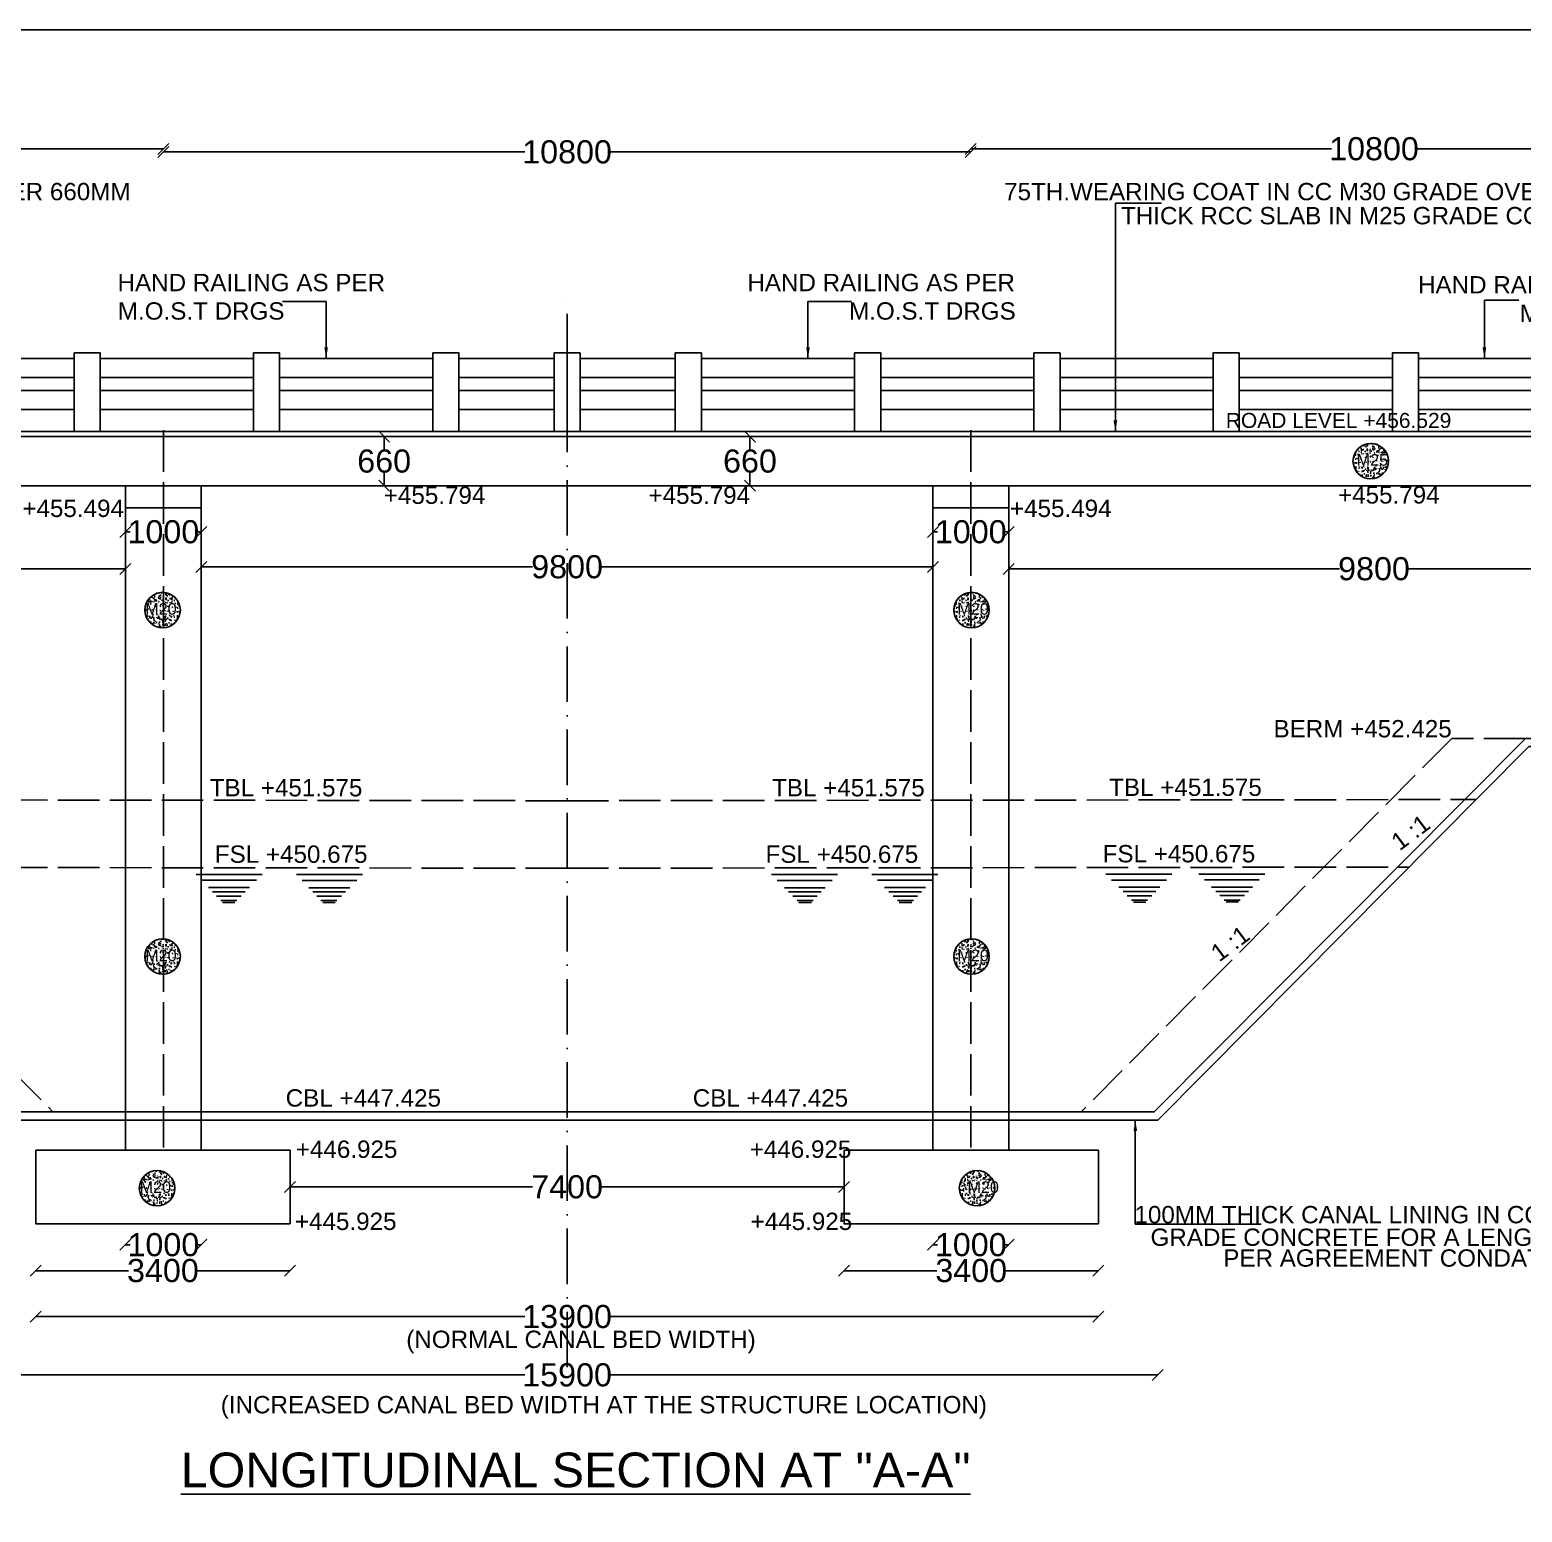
# Model space of a CAD drawing. Header units: millimetres. Extents: x 5124 to 3180019, y 2311 to 45961842.
# Drawn here: x 3145607 to 3158530, y 45949010 to 45961842 of the extents above; entities that cross this region are included whole.
import ezdxf

# ---------------------------------------------------------------- set-up
doc = ezdxf.new("R2010")
doc.units = ezdxf.units.MM
doc.header["$MEASUREMENT"] = 0
doc.linetypes.add('ACAD_ISO02W100', pattern=[15, 12, -3])
doc.linetypes.add('ACAD_ISO10W100', pattern=[18, 12, -3, 0, -3])
for name, color, linetype in [('DIMENSION', 7, 'Continuous'), ('DRAWING', 7, 'Continuous'), ('TEXT', 7, 'Continuous')]:
    doc.layers.add(name, color=color, linetype=linetype)
doc.styles.get("Standard").update_dxf_attribs({"font": 'arial.ttf', "height": 200})
doc.dimstyles.get("Standard").update_dxf_attribs({"dimtxt": 200, "dimasz": 110, "dimexe": 0.18, "dimexo": 0.0625, "dimgap": 0.09, "dimtad": 0, "dimtih": 1, "dimtoh": 1, "dimdec": 0, "dimzin": 0, "dimdsep": 46, "dimtxsty": 'Standard', "dimblk": 'OBLIQUE', "dimcen": 0.09, "dimse1": 1, "dimse2": 1, "dimadec": 0, "dimazin": 0, "dimtfac": 1, "dimtdec": 0, "dimtofl": 0, "dimtmove": 0, "dimatfit": 3, "dimfxl": 1, "dimtolj": 1, "dimtzin": 0, "dimarcsym": 0})

# ---------------------------------------------------------------- blocks, each defined once
blk = doc.blocks.new('_Oblique')
at = {"color": 0, "linetype": 'ByBlock', "lineweight": -2}
blk.add_line((-0.5, -0.5), (0.5, 0.5), dxfattribs=at)
blk = doc.blocks.new('*D32')
at = {"layer": 'Defpoints', "color": 0, "transparency": 16777216}
for p in [(3146763, 45960812), (3139778, 45959045), (3146763, 45958366)]:
    blk.add_point(p, dxfattribs=at)
at = {"layer": 'DIMENSION', "color": 0, "lineweight": -2, "transparency": 16777216}
for p, q in [((3139778, 45960812), (3142904, 45960812)), ((3146763, 45960812), (3143637, 45960812))]:
    blk.add_line(p, q, dxfattribs=at)
at = {"layer": 'DIMENSION', "color": 0, "lineweight": -2, "transparency": 16777216, "xscale": 95, "yscale": 95, "zscale": 95, "rotation": 180}
blk.add_blockref('_Oblique', (3139778, 45960812), dxfattribs=at)
at = {"layer": 'DIMENSION', "color": 0, "lineweight": -2, "transparency": 16777216, "xscale": 95, "yscale": 95, "zscale": 95}
blk.add_blockref('_Oblique', (3146763, 45960812), dxfattribs=at)
at = {"layer": 'DIMENSION', "color": 0, "transparency": 16777216, "insert": (3143271, 45960812), "char_height": 200, "attachment_point": 5}
blk.add_mtext('\\A1;10800', dxfattribs=at)
blk = doc.blocks.new('*D34')
at = {"layer": 'Defpoints', "color": 0, "transparency": 16777216}
for p in [(3146434, 45957496), (3147091, 45957496), (3147091, 45957496)]:
    blk.add_point(p, dxfattribs=at)
at = {"layer": 'DIMENSION', "color": 0, "lineweight": -2, "transparency": 16777216}
for p, q in [((3146434, 45957496), (3146474, 45957496)), ((3147091, 45957496), (3147052, 45957496))]:
    blk.add_line(p, q, dxfattribs=at)
at = {"layer": 'DIMENSION', "color": 0, "lineweight": -2, "transparency": 16777216, "xscale": 95, "yscale": 95, "zscale": 95, "rotation": 180}
blk.add_blockref('_Oblique', (3146434, 45957496), dxfattribs=at)
at = {"layer": 'DIMENSION', "color": 0, "lineweight": -2, "transparency": 16777216, "xscale": 95, "yscale": 95, "zscale": 95}
blk.add_blockref('_Oblique', (3147091, 45957496), dxfattribs=at)
at = {"layer": 'DIMENSION', "color": 0, "transparency": 16777216, "insert": (3146763, 45957496), "char_height": 200, "attachment_point": 5}
blk.add_mtext('\\A1;1000', dxfattribs=at)
blk = doc.blocks.new('*D35')
at = {"layer": 'Defpoints', "color": 0, "transparency": 16777216}
for p in [(3140107, 45957176), (3146434, 45957176), (3146434, 45957176)]:
    blk.add_point(p, dxfattribs=at)
at = {"layer": 'DIMENSION', "color": 0, "lineweight": -2, "transparency": 16777216}
for p, q in [((3140107, 45957176), (3142972, 45957176)), ((3146434, 45957176), (3143569, 45957176))]:
    blk.add_line(p, q, dxfattribs=at)
at = {"layer": 'DIMENSION', "color": 0, "lineweight": -2, "transparency": 16777216, "xscale": 95, "yscale": 95, "zscale": 95, "rotation": 180}
blk.add_blockref('_Oblique', (3140107, 45957176), dxfattribs=at)
at = {"layer": 'DIMENSION', "color": 0, "lineweight": -2, "transparency": 16777216, "xscale": 95, "yscale": 95, "zscale": 95}
blk.add_blockref('_Oblique', (3146434, 45957176), dxfattribs=at)
at = {"layer": 'DIMENSION', "color": 0, "transparency": 16777216, "insert": (3143271, 45957176), "char_height": 200, "attachment_point": 5}
blk.add_mtext('\\A1;9800', dxfattribs=at)
blk = doc.blocks.new('*D42')
at = {"layer": 'Defpoints', "color": 0, "transparency": 16777216}
for p in [(3146434, 45952143), (3147091, 45952143), (3147091, 45951324)]:
    blk.add_point(p, dxfattribs=at)
at = {"layer": 'DIMENSION', "color": 0, "lineweight": -2, "transparency": 16777216}
for p, q in [((3146434, 45951324), (3146474, 45951324)), ((3147091, 45951324), (3147052, 45951324))]:
    blk.add_line(p, q, dxfattribs=at)
at = {"layer": 'DIMENSION', "color": 0, "lineweight": -2, "transparency": 16777216, "xscale": 95, "yscale": 95, "zscale": 95, "rotation": 180}
blk.add_blockref('_Oblique', (3146434, 45951324), dxfattribs=at)
at = {"layer": 'DIMENSION', "color": 0, "lineweight": -2, "transparency": 16777216, "xscale": 95, "yscale": 95, "zscale": 95}
blk.add_blockref('_Oblique', (3147091, 45951324), dxfattribs=at)
at = {"layer": 'DIMENSION', "color": 0, "transparency": 16777216, "insert": (3146763, 45951324), "char_height": 200, "attachment_point": 5}
blk.add_mtext('\\A1;1000', dxfattribs=at)
blk = doc.blocks.new('*D43')
at = {"layer": 'Defpoints', "color": 0, "transparency": 16777216}
for p in [(3145658, 45951507), (3147860, 45951507), (3147860, 45951100)]:
    blk.add_point(p, dxfattribs=at)
at = {"layer": 'DIMENSION', "color": 0, "lineweight": -2, "transparency": 16777216}
for p, q in [((3145658, 45951100), (3146461, 45951100)), ((3147860, 45951100), (3147057, 45951100))]:
    blk.add_line(p, q, dxfattribs=at)
at = {"layer": 'DIMENSION', "color": 0, "lineweight": -2, "transparency": 16777216, "xscale": 95, "yscale": 95, "zscale": 95, "rotation": 180}
blk.add_blockref('_Oblique', (3145658, 45951100), dxfattribs=at)
at = {"layer": 'DIMENSION', "color": 0, "lineweight": -2, "transparency": 16777216, "xscale": 95, "yscale": 95, "zscale": 95}
blk.add_blockref('_Oblique', (3147860, 45951100), dxfattribs=at)
at = {"layer": 'DIMENSION', "color": 0, "transparency": 16777216, "insert": (3146759, 45951100), "char_height": 200, "attachment_point": 5}
blk.add_mtext('\\A1;3400', dxfattribs=at)
blk = doc.blocks.new('*D44')
at = {"layer": 'Defpoints', "color": 0, "transparency": 16777216}
for p in [(3148675, 45958321), (3148675, 45958321), (3148675, 45957895)]:
    blk.add_point(p, dxfattribs=at)
at = {"layer": 'DIMENSION', "color": 0, "lineweight": -2, "transparency": 16777216}
for p, q in [((3148675, 45958321), (3148675, 45958210)), ((3148675, 45957895), (3148675, 45958006))]:
    blk.add_line(p, q, dxfattribs=at)
at = {"layer": 'DIMENSION', "color": 0, "lineweight": -2, "transparency": 16777216, "xscale": 95, "yscale": 95, "zscale": 95}
for p, rotation in [((3148675, 45958321), 90), ((3148675, 45957895), 270)]:
    blk.add_blockref('_Oblique', p, dxfattribs=dict(at, rotation=rotation))
at = {"layer": 'DIMENSION', "color": 0, "transparency": 16777216, "insert": (3148675, 45958108), "char_height": 200, "attachment_point": 5}
blk.add_mtext('\\A1;660', dxfattribs=at)
blk = doc.blocks.new('*D48')
at = {"layer": 'Defpoints', "color": 0, "transparency": 16777216}
for p in [(3153755, 45960812), (3160740, 45959045), (3153755, 45958366)]:
    blk.add_point(p, dxfattribs=at)
at = {"layer": 'DIMENSION', "color": 0, "lineweight": -2, "transparency": 16777216}
for p, q in [((3153755, 45960812), (3156880, 45960812)), ((3160740, 45960812), (3157614, 45960812))]:
    blk.add_line(p, q, dxfattribs=at)
at = {"layer": 'DIMENSION', "color": 0, "lineweight": -2, "transparency": 16777216, "xscale": 95, "yscale": 95, "zscale": 95, "rotation": 180}
blk.add_blockref('_Oblique', (3153755, 45960812), dxfattribs=at)
at = {"layer": 'DIMENSION', "color": 0, "lineweight": -2, "transparency": 16777216, "xscale": 95, "yscale": 95, "zscale": 95}
blk.add_blockref('_Oblique', (3160740, 45960812), dxfattribs=at)
at = {"layer": 'DIMENSION', "color": 0, "transparency": 16777216, "insert": (3157247, 45960812), "char_height": 200, "attachment_point": 5}
blk.add_mtext('\\A1;10800', dxfattribs=at)
blk = doc.blocks.new('*D50')
at = {"layer": 'Defpoints', "color": 0, "transparency": 16777216}
for p in [(3153427, 45957496), (3153427, 45957496), (3154084, 45957496)]:
    blk.add_point(p, dxfattribs=at)
at = {"layer": 'DIMENSION', "color": 0, "lineweight": -2, "transparency": 16777216}
for p, q in [((3153427, 45957496), (3153466, 45957496)), ((3154084, 45957496), (3154044, 45957496))]:
    blk.add_line(p, q, dxfattribs=at)
at = {"layer": 'DIMENSION', "color": 0, "lineweight": -2, "transparency": 16777216, "xscale": 95, "yscale": 95, "zscale": 95, "rotation": 180}
blk.add_blockref('_Oblique', (3153427, 45957496), dxfattribs=at)
at = {"layer": 'DIMENSION', "color": 0, "lineweight": -2, "transparency": 16777216, "xscale": 95, "yscale": 95, "zscale": 95}
blk.add_blockref('_Oblique', (3154084, 45957496), dxfattribs=at)
at = {"layer": 'DIMENSION', "color": 0, "transparency": 16777216, "insert": (3153755, 45957496), "char_height": 200, "attachment_point": 5}
blk.add_mtext('\\A1;1000', dxfattribs=at)
blk = doc.blocks.new('*D51')
at = {"layer": 'Defpoints', "color": 0, "transparency": 16777216}
for p in [(3154084, 45957176), (3154084, 45957176), (3160410, 45957176)]:
    blk.add_point(p, dxfattribs=at)
at = {"layer": 'DIMENSION', "color": 0, "lineweight": -2, "transparency": 16777216}
for p, q in [((3154084, 45957176), (3156949, 45957176)), ((3160410, 45957176), (3157545, 45957176))]:
    blk.add_line(p, q, dxfattribs=at)
at = {"layer": 'DIMENSION', "color": 0, "lineweight": -2, "transparency": 16777216, "xscale": 95, "yscale": 95, "zscale": 95, "rotation": 180}
blk.add_blockref('_Oblique', (3154084, 45957176), dxfattribs=at)
at = {"layer": 'DIMENSION', "color": 0, "lineweight": -2, "transparency": 16777216, "xscale": 95, "yscale": 95, "zscale": 95}
blk.add_blockref('_Oblique', (3160410, 45957176), dxfattribs=at)
at = {"layer": 'DIMENSION', "color": 0, "transparency": 16777216, "insert": (3157247, 45957176), "char_height": 200, "attachment_point": 5}
blk.add_mtext('\\A1;9800', dxfattribs=at)
blk = doc.blocks.new('*D57')
at = {"layer": 'Defpoints', "color": 0, "transparency": 16777216}
for p in [(3153427, 45952143), (3154084, 45952143), (3153427, 45951324)]:
    blk.add_point(p, dxfattribs=at)
at = {"layer": 'DIMENSION', "color": 0, "lineweight": -2, "transparency": 16777216}
for p, q in [((3153427, 45951324), (3153466, 45951324)), ((3154084, 45951324), (3154044, 45951324))]:
    blk.add_line(p, q, dxfattribs=at)
at = {"layer": 'DIMENSION', "color": 0, "lineweight": -2, "transparency": 16777216, "xscale": 95, "yscale": 95, "zscale": 95, "rotation": 180}
blk.add_blockref('_Oblique', (3153427, 45951324), dxfattribs=at)
at = {"layer": 'DIMENSION', "color": 0, "lineweight": -2, "transparency": 16777216, "xscale": 95, "yscale": 95, "zscale": 95}
blk.add_blockref('_Oblique', (3154084, 45951324), dxfattribs=at)
at = {"layer": 'DIMENSION', "color": 0, "transparency": 16777216, "insert": (3153755, 45951324), "char_height": 200, "attachment_point": 5}
blk.add_mtext('\\A1;1000', dxfattribs=at)
blk = doc.blocks.new('*D58')
at = {"layer": 'Defpoints', "color": 0, "transparency": 16777216}
for p in [(3152657, 45951507), (3154860, 45951507), (3152657, 45951100)]:
    blk.add_point(p, dxfattribs=at)
at = {"layer": 'DIMENSION', "color": 0, "lineweight": -2, "transparency": 16777216}
for p, q in [((3152657, 45951100), (3153460, 45951100)), ((3154860, 45951100), (3154057, 45951100))]:
    blk.add_line(p, q, dxfattribs=at)
at = {"layer": 'DIMENSION', "color": 0, "lineweight": -2, "transparency": 16777216, "xscale": 95, "yscale": 95, "zscale": 95, "rotation": 180}
blk.add_blockref('_Oblique', (3152657, 45951100), dxfattribs=at)
at = {"layer": 'DIMENSION', "color": 0, "lineweight": -2, "transparency": 16777216, "xscale": 95, "yscale": 95, "zscale": 95}
blk.add_blockref('_Oblique', (3154860, 45951100), dxfattribs=at)
at = {"layer": 'DIMENSION', "color": 0, "transparency": 16777216, "insert": (3153759, 45951100), "char_height": 200, "attachment_point": 5}
blk.add_mtext('\\A1;3400', dxfattribs=at)
blk = doc.blocks.new('*D59')
at = {"layer": 'Defpoints', "color": 0, "transparency": 16777216}
for p in [(3151843, 45958321), (3151843, 45958321), (3151843, 45957895)]:
    blk.add_point(p, dxfattribs=at)
at = {"layer": 'DIMENSION', "color": 0, "lineweight": -2, "transparency": 16777216}
for p, q in [((3151843, 45958321), (3151843, 45958210)), ((3151843, 45957895), (3151843, 45958006))]:
    blk.add_line(p, q, dxfattribs=at)
at = {"layer": 'DIMENSION', "color": 0, "lineweight": -2, "transparency": 16777216, "xscale": 95, "yscale": 95, "zscale": 95}
for p, rotation in [((3151843, 45958321), 90), ((3151843, 45957895), 270)]:
    blk.add_blockref('_Oblique', p, dxfattribs=dict(at, rotation=rotation))
at = {"layer": 'DIMENSION', "color": 0, "transparency": 16777216, "insert": (3151843, 45958108), "char_height": 200, "attachment_point": 5}
blk.add_mtext('\\A1;660', dxfattribs=at)
blk = doc.blocks.new('*D60')
at = {"layer": 'Defpoints', "color": 0, "transparency": 16777216}
for p in [(3147091, 45957193), (3153427, 45957193), (3153427, 45957193)]:
    blk.add_point(p, dxfattribs=at)
at = {"layer": 'DIMENSION', "color": 0, "lineweight": -2, "transparency": 16777216}
for p, q in [((3147091, 45957193), (3149960, 45957193)), ((3153427, 45957193), (3150557, 45957193))]:
    blk.add_line(p, q, dxfattribs=at)
at = {"layer": 'DIMENSION', "color": 0, "lineweight": -2, "transparency": 16777216, "xscale": 95, "yscale": 95, "zscale": 95, "rotation": 180}
blk.add_blockref('_Oblique', (3147091, 45957193), dxfattribs=at)
at = {"layer": 'DIMENSION', "color": 0, "lineweight": -2, "transparency": 16777216, "xscale": 95, "yscale": 95, "zscale": 95}
blk.add_blockref('_Oblique', (3153427, 45957193), dxfattribs=at)
at = {"layer": 'DIMENSION', "color": 0, "transparency": 16777216, "insert": (3150259, 45957193), "char_height": 200, "attachment_point": 5}
blk.add_mtext('\\A1;9800', dxfattribs=at)
blk = doc.blocks.new('*D61')
at = {"layer": 'Defpoints', "color": 0, "transparency": 16777216}
for p in [(3147860, 45951825), (3152657, 45951825), (3152657, 45951825)]:
    blk.add_point(p, dxfattribs=at)
at = {"layer": 'DIMENSION', "color": 0, "lineweight": -2, "transparency": 16777216}
for p, q in [((3147860, 45951825), (3149961, 45951825)), ((3152657, 45951825), (3150556, 45951825))]:
    blk.add_line(p, q, dxfattribs=at)
at = {"layer": 'DIMENSION', "color": 0, "lineweight": -2, "transparency": 16777216, "xscale": 95, "yscale": 95, "zscale": 95, "rotation": 180}
blk.add_blockref('_Oblique', (3147860, 45951825), dxfattribs=at)
at = {"layer": 'DIMENSION', "color": 0, "lineweight": -2, "transparency": 16777216, "xscale": 95, "yscale": 95, "zscale": 95}
blk.add_blockref('_Oblique', (3152657, 45951825), dxfattribs=at)
at = {"layer": 'DIMENSION', "color": 0, "transparency": 16777216, "insert": (3150259, 45951825), "char_height": 200, "attachment_point": 5}
blk.add_mtext('\\A1;7400', dxfattribs=at)
blk = doc.blocks.new('*D62')
at = {"layer": 'Defpoints', "color": 0, "transparency": 16777216}
for p in [(3145658, 45951507), (3154860, 45951507), (3154860, 45950702)]:
    blk.add_point(p, dxfattribs=at)
at = {"layer": 'DIMENSION', "color": 0, "lineweight": -2, "transparency": 16777216}
for p, q in [((3145658, 45950702), (3149892, 45950702)), ((3154860, 45950702), (3150626, 45950702))]:
    blk.add_line(p, q, dxfattribs=at)
at = {"layer": 'DIMENSION', "color": 0, "lineweight": -2, "transparency": 16777216, "xscale": 95, "yscale": 95, "zscale": 95, "rotation": 180}
blk.add_blockref('_Oblique', (3145658, 45950702), dxfattribs=at)
at = {"layer": 'DIMENSION', "color": 0, "lineweight": -2, "transparency": 16777216, "xscale": 95, "yscale": 95, "zscale": 95}
blk.add_blockref('_Oblique', (3154860, 45950702), dxfattribs=at)
at = {"layer": 'DIMENSION', "color": 0, "transparency": 16777216, "insert": (3150259, 45950702), "char_height": 200, "attachment_point": 5}
blk.add_mtext('\\A1;13900', dxfattribs=at)
blk = doc.blocks.new('*D63')
at = {"layer": 'Defpoints', "color": 0, "transparency": 16777216}
for p in [(3145143, 45952403), (3155374, 45952403), (3155374, 45950197)]:
    blk.add_point(p, dxfattribs=at)
at = {"layer": 'DIMENSION', "color": 0, "lineweight": -2, "transparency": 16777216}
for p, q in [((3145143, 45950197), (3149892, 45950197)), ((3155374, 45950197), (3150626, 45950197))]:
    blk.add_line(p, q, dxfattribs=at)
at = {"layer": 'DIMENSION', "color": 0, "lineweight": -2, "transparency": 16777216, "xscale": 95, "yscale": 95, "zscale": 95, "rotation": 180}
blk.add_blockref('_Oblique', (3145143, 45950197), dxfattribs=at)
at = {"layer": 'DIMENSION', "color": 0, "lineweight": -2, "transparency": 16777216, "xscale": 95, "yscale": 95, "zscale": 95}
blk.add_blockref('_Oblique', (3155374, 45950197), dxfattribs=at)
at = {"layer": 'DIMENSION', "color": 0, "transparency": 16777216, "insert": (3150259, 45950197), "char_height": 200, "attachment_point": 5}
blk.add_mtext('\\A1;15900', dxfattribs=at)
blk = doc.blocks.new('*D64')
at = {"layer": 'Defpoints', "color": 0, "transparency": 16777216}
for p in [(3146763, 45960812), (3153755, 45960812), (3153755, 45960785)]:
    blk.add_point(p, dxfattribs=at)
at = {"layer": 'DIMENSION', "color": 0, "lineweight": -2, "transparency": 16777216}
for p, q in [((3146763, 45960785), (3149892, 45960785)), ((3153755, 45960785), (3150626, 45960785))]:
    blk.add_line(p, q, dxfattribs=at)
at = {"layer": 'DIMENSION', "color": 0, "lineweight": -2, "transparency": 16777216, "xscale": 95, "yscale": 95, "zscale": 95, "rotation": 180}
blk.add_blockref('_Oblique', (3146763, 45960785), dxfattribs=at)
at = {"layer": 'DIMENSION', "color": 0, "lineweight": -2, "transparency": 16777216, "xscale": 95, "yscale": 95, "zscale": 95}
blk.add_blockref('_Oblique', (3153755, 45960785), dxfattribs=at)
at = {"layer": 'DIMENSION', "color": 0, "transparency": 16777216, "insert": (3150259, 45960785), "char_height": 200, "attachment_point": 5}
blk.add_mtext('\\A1;10800', dxfattribs=at)

msp = doc.modelspace()

# ---------------------------------------------------------------- hatches: boundary and pattern name
at = {"layer": 'DRAWING'}
h = msp.add_hatch(dxfattribs=at)
h.set_pattern_fill('AR-CONC', color=256, scale=10, style=0)
h.set_pattern_definition([(130, (6296970.146, 3535.955), (-71.72601826, -6.2752135), [7.5, -82.5]), (185, (6296970.146, 3535.955), (13.87513336, 75.21921337), [6, -66]), (79.5486, (6296964.17, 3535.43), (-57.85093817, 68.94395421), [6.374019, -70.1142112]), (133.8158, (6296970.15, 3555.955), (-106.72410486, -16.55190143), [11.25, -123.75]), (83.3644, (6296961.25, 3554.58), (-93.46627055, 97.4117871), [9.5610288, -105.1713]), (188.8158, (6296970.15, 3555.95), (-93.46619451, 97.4118601), [9, -99]), (159, (6296960.146, 3550.955), (-59.69070521, -40.26188907), [7.5, -82.5]), (214, (6296960.146, 3550.955), (-24.33153319, 72.5150045), [6, -66]), (108.5486, (6296955.17, 3547.6), (-84.02226286, 32.25304967), [6.374019, -70.1142112]), (142.5, (6296970.146, 3535.955), (-1.215985532, 33.289385383), [0, -65.2, 0, -67, 0, -66.25]), (172.5, (6296970.146, 3535.955), (-26.306953744, 39.441171188), [0, -38.2, 0, -63.7, 0, -25.25]), (212.5, (6296992.446, 3535.955), (-53.382243617, -2.255487173), [0, -25, 0, -78, 0, -103.5]), (222.5, (6297002.446, 3535.955), (-58.318616934, 10.010498233), [0, -32.5, 0, -51.8, 0, -73.5])])
h.paths.add_polyline_path([(3157065.2, 45958109, 1), (3157372.3, 45958109, 1)])
h.paths.add_polyline_path([(3157072.2, 45958193.9), (3157378, 45958193.9), (3157378, 45958041.8), (3157072.2, 45958041.8)], flags=9)
h = msp.add_hatch(dxfattribs=at)
h.set_pattern_fill('AR-CONC', color=256, scale=10, style=0)
h.set_pattern_definition([(50, (7005.02, 2246.18), (71.72601826, -6.2752135), [7.5, -82.5]), (355, (7005.02, 2246.18), (-13.87513336, 75.21921337), [6, -66]), (100.4514, (7011, 2245.66), (57.85093817, 68.94395421), [6.374019, -70.1142112]), (46.1842, (7005.02, 2266.18), (106.72410486, -16.55190143), [11.25, -123.75]), (96.6356, (7013.91, 2264.8), (93.46627055, 97.4117871), [9.5610288, -105.1713]), (351.1842, (7005.02, 2266.18), (93.46619451, 97.4118601), [9, -99]), (21, (7015.02, 2261.18), (59.69070521, -40.26188907), [7.5, -82.5]), (326, (7015.02, 2261.18), (24.33153319, 72.5150045), [6, -66]), (71.4514, (7019.996, 2257.826), (84.02226286, 32.25304967), [6.374019, -70.1142112]), (37.5, (7005.021, 2246.181), (1.215985532, 33.289385383), [0, -65.2, 0, -67, 0, -66.25]), (7.5, (7005.02, 2246.18), (26.306953744, 39.441171188), [0, -38.2, 0, -63.7, 0, -25.25]), (327.5, (6982.72, 2246.18), (53.382243617, -2.255487173), [0, -25, 0, -78, 0, -103.5]), (317.5, (6972.72, 2246.18), (58.318616934, 10.010498233), [0, -32.5, 0, -51.8, 0, -73.5])])
h.paths.add_polyline_path([(3146602.9, 45956819.2, 1), (3146910, 45956819.2, 1)])
h.paths.add_polyline_path([(3146598.2, 45956904.1), (3146903, 45956904.1), (3146903, 45956752), (3146598.2, 45956752)], flags=9)
h = msp.add_hatch(dxfattribs=at)
h.set_pattern_fill('AR-CONC', color=256, scale=10, style=0)
h.set_pattern_definition([(130, (6293512.68, 2246.18), (-71.72601826, -6.2752135), [7.5, -82.5]), (185, (6293512.68, 2246.18), (13.87513336, 75.21921337), [6, -66]), (79.5486, (6293506.705, 2245.66), (-57.85093817, 68.94395421), [6.374019, -70.1142112]), (133.8158, (6293512.68, 2266.18), (-106.72410486, -16.55190143), [11.25, -123.75]), (83.3644, (6293503.79, 2264.8), (-93.46627055, 97.4117871), [9.5610288, -105.1713]), (188.8158, (6293512.68, 2266.18), (-93.46619451, 97.4118601), [9, -99]), (159, (6293502.68, 2261.18), (-59.69070521, -40.26188907), [7.5, -82.5]), (214, (6293502.68, 2261.18), (-24.33153319, 72.5150045), [6, -66]), (108.5486, (6293497.71, 2257.826), (-84.02226286, 32.25304967), [6.374019, -70.1142112]), (142.5, (6293512.682, 2246.181), (-1.215985532, 33.289385383), [0, -65.2, 0, -67, 0, -66.25]), (172.5, (6293512.682, 2246.18), (-26.306953744, 39.441171188), [0, -38.2, 0, -63.7, 0, -25.25]), (212.5, (6293534.982, 2246.18), (-53.382243617, -2.255487173), [0, -25, 0, -78, 0, -103.5]), (222.5, (6293544.98, 2246.18), (-58.318616934, 10.010498233), [0, -32.5, 0, -51.8, 0, -73.5])])
h.paths.add_polyline_path([(3153607.7, 45956819.2, 1), (3153914.8, 45956819.2, 1)])
h.paths.add_polyline_path([(3153614.7, 45956904.1), (3153919.5, 45956904.1), (3153919.5, 45956752), (3153614.7, 45956752)], flags=9)
h = msp.add_hatch(dxfattribs=at)
h.set_pattern_fill('AR-CONC', color=256, scale=10, style=0)
h.set_pattern_definition([(50, (7005.02, -753.625), (71.72601826, -6.2752135), [7.5, -82.5]), (355, (7005.02, -753.625), (-13.87513336, 75.21921337), [6, -66]), (100.4514, (7011, -754.15), (57.85093817, 68.94395421), [6.374019, -70.1142112]), (46.1842, (7005.02, -733.625), (106.72410486, -16.55190143), [11.25, -123.75]), (96.6356, (7013.91, -735), (93.46627055, 97.4117871), [9.5610288, -105.1713]), (351.1842, (7005.02, -733.63), (93.46619451, 97.4118601), [9, -99]), (21, (7015.02, -738.625), (59.69070521, -40.26188907), [7.5, -82.5]), (326, (7015.02, -738.625), (24.33153319, 72.5150045), [6, -66]), (71.4514, (7019.996, -741.98), (84.02226286, 32.25304967), [6.374019, -70.1142112]), (37.5, (7005.021, -753.625), (1.215985532, 33.289385383), [0, -65.2, 0, -67, 0, -66.25]), (7.5, (7005.02, -753.625), (26.306953744, 39.441171188), [0, -38.2, 0, -63.7, 0, -25.25]), (327.5, (6982.72, -753.625), (53.382243617, -2.255487173), [0, -25, 0, -78, 0, -103.5]), (317.5, (6972.72, -753.625), (58.318616934, 10.010498233), [0, -32.5, 0, -51.8, 0, -73.5])])
h.paths.add_polyline_path([(3146602.9, 45953819.4, 1), (3146910, 45953819.4, 1)])
h.paths.add_polyline_path([(3146598.2, 45953904.3), (3146903, 45953904.3), (3146903, 45953752.2), (3146598.2, 45953752.2)], flags=9)
h = msp.add_hatch(dxfattribs=at)
h.set_pattern_fill('AR-CONC', color=256, scale=10, style=0)
h.set_pattern_definition([(130, (6293512.68, -753.625), (-71.72601826, -6.2752135), [7.5, -82.5]), (185, (6293512.68, -753.625), (13.87513336, 75.21921337), [6, -66]), (79.5486, (6293506.705, -754.15), (-57.85093817, 68.94395421), [6.374019, -70.1142112]), (133.8158, (6293512.68, -733.625), (-106.72410486, -16.55190143), [11.25, -123.75]), (83.3644, (6293503.79, -735), (-93.46627055, 97.4117871), [9.5610288, -105.1713]), (188.8158, (6293512.68, -733.63), (-93.46619451, 97.4118601), [9, -99]), (159, (6293502.68, -738.625), (-59.69070521, -40.26188907), [7.5, -82.5]), (214, (6293502.68, -738.625), (-24.33153319, 72.5150045), [6, -66]), (108.5486, (6293497.71, -741.98), (-84.02226286, 32.25304967), [6.374019, -70.1142112]), (142.5, (6293512.682, -753.625), (-1.215985532, 33.289385383), [0, -65.2, 0, -67, 0, -66.25]), (172.5, (6293512.682, -753.625), (-26.306953744, 39.441171188), [0, -38.2, 0, -63.7, 0, -25.25]), (212.5, (6293534.982, -753.625), (-53.382243617, -2.255487173), [0, -25, 0, -78, 0, -103.5]), (222.5, (6293544.98, -753.625), (-58.318616934, 10.010498233), [0, -32.5, 0, -51.8, 0, -73.5])])
h.paths.add_polyline_path([(3153607.7, 45953819.4, 1), (3153914.8, 45953819.4, 1)])
h.paths.add_polyline_path([(3153614.7, 45953904.3), (3153919.5, 45953904.3), (3153919.5, 45953752.2), (3153614.7, 45953752.2)], flags=9)
h = msp.add_hatch(dxfattribs=at)
h.set_pattern_fill('AR-CONC', color=256, scale=10, style=0)
h.set_pattern_definition([(50, (6956.814, -2759.14), (71.72601826, -6.2752135), [7.5, -82.5]), (355, (6956.814, -2759.14), (-13.87513336, 75.21921337), [6, -66]), (100.4514, (6962.79, -2759.66), (57.85093817, 68.94395421), [6.374019, -70.1142112]), (46.1842, (6956.81, -2739.14), (106.72410486, -16.55190143), [11.25, -123.75]), (96.6356, (6965.71, -2740.52), (93.46627055, 97.4117871), [9.5610288, -105.1713]), (351.1842, (6956.81, -2739.14), (93.46619451, 97.4118601), [9, -99]), (21, (6966.814, -2744.14), (59.69070521, -40.26188907), [7.5, -82.5]), (326, (6966.814, -2744.14), (24.33153319, 72.5150045), [6, -66]), (71.4514, (6971.79, -2747.494), (84.02226286, 32.25304967), [6.374019, -70.1142112]), (37.5, (6956.814, -2759.139), (1.215985532, 33.289385383), [0, -65.2, 0, -67, 0, -66.25]), (7.5, (6956.814, -2759.14), (26.306953744, 39.441171188), [0, -38.2, 0, -63.7, 0, -25.25]), (327.5, (6934.514, -2759.14), (53.382243617, -2.255487173), [0, -25, 0, -78, 0, -103.5]), (317.5, (6924.514, -2759.14), (58.318616934, 10.010498233), [0, -32.5, 0, -51.8, 0, -73.5])])
h.paths.add_polyline_path([(3146554.7, 45951813.9, 1), (3146861.8, 45951813.9, 1)])
h.paths.add_polyline_path([(3146500.9, 45951898.8), (3146854.7, 45951898.8), (3146854.7, 45951746.7), (3146500.9, 45951746.7)], flags=9)
h = msp.add_hatch(dxfattribs=at)
h.set_pattern_fill('AR-CONC', color=256, scale=10, style=0)
h.set_pattern_definition([(130, (6293560.89, -2759.14), (-71.72601826, -6.2752135), [7.5, -82.5]), (185, (6293560.89, -2759.14), (13.87513336, 75.21921337), [6, -66]), (79.5486, (6293554.91, -2759.66), (-57.85093817, 68.94395421), [6.374019, -70.1142112]), (133.8158, (6293560.89, -2739.14), (-106.72410486, -16.55190143), [11.25, -123.75]), (83.3644, (6293552, -2740.52), (-93.46627055, 97.4117871), [9.5610288, -105.1713]), (188.8158, (6293560.89, -2739.14), (-93.46619451, 97.4118601), [9, -99]), (159, (6293550.89, -2744.14), (-59.69070521, -40.26188907), [7.5, -82.5]), (214, (6293550.89, -2744.14), (-24.33153319, 72.5150045), [6, -66]), (108.5486, (6293545.915, -2747.494), (-84.02226286, 32.25304967), [6.374019, -70.1142112]), (142.5, (6293560.89, -2759.139), (-1.215985532, 33.289385383), [0, -65.2, 0, -67, 0, -66.25]), (172.5, (6293560.89, -2759.14), (-26.306953744, 39.441171188), [0, -38.2, 0, -63.7, 0, -25.25]), (212.5, (6293583.19, -2759.14), (-53.382243617, -2.255487173), [0, -25, 0, -78, 0, -103.5]), (222.5, (6293593.19, -2759.14), (-58.318616934, 10.010498233), [0, -32.5, 0, -51.8, 0, -73.5])])
h.paths.add_polyline_path([(3153655.9, 45951813.9, 1), (3153963, 45951813.9, 1)])
h.paths.add_polyline_path([(3153663, 45951898.8), (3154016.8, 45951898.8), (3154016.8, 45951746.7), (3153663, 45951746.7)], flags=9)

# ---------------------------------------------------------------- linework, layer by layer
for p, q in [((3150258.9, 45958365.5), (3137508.5, 45958365.5)), ((3150258.9, 45958320.8), (3137508.5, 45958320.8)), ((3150258.9, 45958365.5), (3163009.2, 45958365.5)), ((3150258.9, 45958320.8), (3163009.2, 45958320.8))]:
    msp.add_line(p, q, dxfattribs=at)
for points in [[(3180019.1, 45961842.3), (3131278.1, 45961842.3), (3131278.1, 45929243.1), (3180019.1, 45929243.1)], [(3145989.8, 45959044.8), (3146216.4, 45959044.8), (3146216.4, 45958365.5), (3145989.8, 45958365.5)], [(3147542.7, 45959044.8), (3147769.3, 45959044.8), (3147769.3, 45958365.5), (3147542.7, 45958365.5)], [(3149095.7, 45959044.8), (3149322.2, 45959044.8), (3149322.2, 45958365.5), (3149095.7, 45958365.5)], [(3150258.9, 45959044.8), (3150145.9, 45959044.8), (3150145.9, 45958365.5), (3150258.9, 45958365.5)], [(3150258.9, 45959044.8), (3150371.8, 45959044.8), (3150371.8, 45958365.5), (3150258.9, 45958365.5)], [(3151422, 45959044.8), (3151195.5, 45959044.8), (3151195.5, 45958365.5), (3151422, 45958365.5)], [(3152975, 45959044.8), (3152748.4, 45959044.8), (3152748.4, 45958365.5), (3152975, 45958365.5)], [(3154527.9, 45959044.8), (3154301.3, 45959044.8), (3154301.3, 45958365.5), (3154527.9, 45958365.5)], [(3156080.8, 45959044.8), (3155854.2, 45959044.8), (3155854.2, 45958365.5), (3156080.8, 45958365.5)], [(3157633.7, 45959044.8), (3157407.1, 45959044.8), (3157407.1, 45958365.5), (3157633.7, 45958365.5)], [(3144663.5, 45958998.3), (3145989.8, 45958998.3), (3145989.8, 45958833), (3144663.5, 45958833)], [(3146216.4, 45958998.3), (3147542.7, 45958998.3), (3147542.7, 45958833), (3146216.4, 45958833)], [(3147769.3, 45958998.3), (3149095.7, 45958998.3), (3149095.7, 45958833), (3147769.3, 45958833)], [(3152748.4, 45958998.3), (3151422, 45958998.3), (3151422, 45958833), (3152748.4, 45958833)], [(3154301.3, 45958998.3), (3152975, 45958998.3), (3152975, 45958833), (3154301.3, 45958833)], [(3155854.2, 45958998.3), (3154527.9, 45958998.3), (3154527.9, 45958833), (3155854.2, 45958833)], [(3157407.1, 45958998.3), (3156080.8, 45958998.3), (3156080.8, 45958833), (3157407.1, 45958833)], [(3158960, 45958998.3), (3157633.7, 45958998.3), (3157633.7, 45958833), (3158960, 45958833)], [(3144663.5, 45958720.1), (3145989.8, 45958720.1), (3145989.8, 45958554.9), (3144663.5, 45958554.9)], [(3146216.4, 45958720.1), (3147542.7, 45958720.1), (3147542.7, 45958554.9), (3146216.4, 45958554.9)], [(3147769.3, 45958720.1), (3149095.7, 45958720.1), (3149095.7, 45958554.9), (3147769.3, 45958554.9)], [(3152748.4, 45958720.1), (3151422, 45958720.1), (3151422, 45958554.9), (3152748.4, 45958554.9)], [(3154301.3, 45958720.1), (3152975, 45958720.1), (3152975, 45958554.9), (3154301.3, 45958554.9)], [(3155854.2, 45958720.1), (3154527.9, 45958720.1), (3154527.9, 45958554.9), (3155854.2, 45958554.9)], [(3157407.1, 45958720.1), (3156080.8, 45958720.1), (3156080.8, 45958554.9), (3157407.1, 45958554.9)], [(3158960, 45958720.1), (3157633.7, 45958720.1), (3157633.7, 45958554.9), (3158960, 45958554.9)], [(3145657.7, 45952143), (3147860.3, 45952143), (3147860.3, 45951506.8), (3145657.7, 45951506.8)], [(3154860, 45952143), (3152657.4, 45952143), (3152657.4, 45951506.8), (3154860, 45951506.8)]]:
    msp.add_lwpolyline(points, close=True, dxfattribs=at)
at = {"layer": 'DRAWING', "linetype": 'ACAD_ISO10W100', "ltscale": 40}
msp.add_lwpolyline([(3150258.9, 45950264), (3150258.9, 45959505.2)], dxfattribs=at)
at = {"layer": 'DRAWING'}
for points in [[(3150145.9, 45958833), (3149322.2, 45958833), (3149322.2, 45958998.3), (3150145.9, 45958998.3)], [(3150371.8, 45958833), (3151195.5, 45958833), (3151195.5, 45958998.3), (3150371.8, 45958998.3)], [(3150145.9, 45958554.9), (3149322.2, 45958554.9), (3149322.2, 45958720.1), (3150145.9, 45958720.1)], [(3150371.8, 45958554.9), (3151195.5, 45958554.9), (3151195.5, 45958720.1), (3150371.8, 45958720.1)], [(3146434, 45957895.3), (3139448.3, 45957895.3), (3139448.3, 45954726.6), (3140107.4, 45954726.6), (3140107.4, 45957895.3)], [(3147091.2, 45952143), (3147091.2, 45957895.3), (3146434, 45957895.3), (3146434, 45952143)], [(3147091.2, 45957895.3), (3150258.9, 45957895.3)], [(3153426.5, 45957895.3), (3150258.9, 45957895.3)], [(3153426.5, 45952143), (3153426.5, 45957895.3), (3154083.7, 45957895.3), (3154083.7, 45952143)], [(3154083.7, 45957895.3), (3161069.4, 45957895.3), (3161069.4, 45954726.6), (3160410.3, 45954726.6), (3160410.3, 45957895.3)], [(3146434, 45957704.1), (3147091.2, 45957704.1)], [(3154083.7, 45957704.1), (3153426.5, 45957704.1)], [(3150265.1, 45952474.5), (3145173.3, 45952474.5), (3141959.9, 45955708.4), (3141298.5, 45955708.4)], [(3150252.6, 45952474.5), (3155344.4, 45952474.5), (3158557.8, 45955708.4), (3159219.2, 45955708.4)], [(3150265.1, 45952402.8), (3145143.4, 45952402.8), (3141930.1, 45955636.7), (3141298.5, 45955636.7)], [(3150252.6, 45952402.8), (3155374.3, 45952402.8), (3158587.6, 45955636.7), (3159219.2, 45955636.7)], [(3147047.9, 45954529.7), (3147619.8, 45954529.7)], [(3147916.2, 45954528.5), (3148488.2, 45954528.5)], [(3152601.5, 45954528.5), (3152029.6, 45954528.5)], [(3153469.8, 45954529.7), (3152897.9, 45954529.7)], [(3155497.5, 45954532.4), (3154925.6, 45954532.4)], [(3156300.9, 45954533.5), (3155728.9, 45954533.5)], [(3147095.1, 45954479.5), (3147570.3, 45954479.5)], [(3147154.3, 45954416.6), (3147508.3, 45954416.6)], [(3147189, 45954379.7), (3147471.9, 45954379.7)], [(3147963.5, 45954478.3), (3148438.6, 45954478.3)], [(3148022.6, 45954415.5), (3148376.6, 45954415.5)], [(3148057.4, 45954378.6), (3148340.2, 45954378.6)], [(3152554.2, 45954478.3), (3152079.1, 45954478.3)], [(3152495.1, 45954415.5), (3152141.1, 45954415.5)], [(3152460.3, 45954378.6), (3152177.5, 45954378.6)], [(3153422.6, 45954479.5), (3152947.4, 45954479.5)], [(3153363.4, 45954416.6), (3153009.4, 45954416.6)], [(3153328.7, 45954379.7), (3153045.8, 45954379.7)], [(3155450.2, 45954482.2), (3154975.1, 45954482.2)], [(3155391.1, 45954419.3), (3155037.1, 45954419.3)], [(3155356.4, 45954382.4), (3155073.5, 45954382.4)], [(3156253.6, 45954483.3), (3155778.5, 45954483.3)], [(3156194.4, 45954420.4), (3155840.5, 45954420.4)], [(3156159.7, 45954383.5), (3155876.8, 45954383.5)], [(3147223.1, 45954343.4), (3147436.1, 45954343.4)], [(3147259.4, 45954305), (3147398.2, 45954305)], [(3147274.4, 45954288.9), (3147382.4, 45954288.9)], [(3148091.5, 45954342.3), (3148304.5, 45954342.3)], [(3148127.7, 45954303.8), (3148266.5, 45954303.8)], [(3148142.8, 45954287.8), (3148250.7, 45954287.8)], [(3152426.2, 45954342.3), (3152213.2, 45954342.3)], [(3152390, 45954303.8), (3152251.2, 45954303.8)], [(3152374.9, 45954287.8), (3152267, 45954287.8)], [(3153294.6, 45954343.4), (3153081.6, 45954343.4)], [(3153258.3, 45954305), (3153119.5, 45954305)], [(3153243.3, 45954288.9), (3153135.3, 45954288.9)], [(3155322.2, 45954346.2), (3155109.3, 45954346.2)], [(3155286, 45954307.7), (3155147.2, 45954307.7)], [(3155270.9, 45954291.6), (3155163, 45954291.6)], [(3156125.6, 45954347.2), (3155912.6, 45954347.2)], [(3156089.4, 45954308.8), (3155950.6, 45954308.8)], [(3156074.3, 45954292.7), (3155966.4, 45954292.7)]]:
    msp.add_lwpolyline(points, dxfattribs=at)
at = {"layer": 'DRAWING', "linetype": 'ACAD_ISO02W100', "ltscale": 30}
for points in [[(3146763.1, 45958375.2), (3146763.1, 45952143)], [(3153754.6, 45958375.2), (3153754.6, 45952143)], [(3141959.9, 45955708.4), (3142597.3, 45955708.4), (3145806.9, 45952474.5)], [(3158557.8, 45955708.4), (3157920.4, 45955708.4), (3154710.8, 45952474.5)], [(3150258.9, 45955168.5), (3142384.9, 45955179.1)], [(3150258.9, 45955168.5), (3158132.8, 45955179.1)], [(3150258.9, 45954584.1), (3142966.3, 45954593.9)], [(3150258.9, 45954584.1), (3157551.4, 45954593.9)]]:
    msp.add_lwpolyline(points, dxfattribs=at)
at = {"layer": 'DRAWING'}
for centre in [(3157218.7, 45958109), (3146756.4, 45956819.2), (3153761.3, 45956819.2), (3146756.4, 45953819.4), (3153761.3, 45953819.4), (3146708.2, 45951813.9), (3153809.5, 45951813.9)]:
    msp.add_circle(centre, 153.6, dxfattribs=at)

# ---------------------------------------------------------------- texts
at = {"layer": 'DRAWING', "char_height": 100, "width": 483.458}
for s, insert, attachment_point in [('M25', (3157097.2, 45958168.9), 1), ('M20', (3146878, 45956879.1), 3), ('M20', (3153639.7, 45956879.1), 1), ('M20', (3146878, 45953879.3), 3), ('M20', (3153639.7, 45953879.3), 1), (' M20', (3146829.7, 45951873.8), 3), (' M20', (3153688, 45951873.8), 1)]:
    msp.add_mtext(s, dxfattribs=dict(at, insert=insert, attachment_point=attachment_point))
at = {"layer": 'TEXT'}
for s, height, p in [('75TH.WEARING COAT IN CC M30 GRADE OVER 660MM', 150, (3140960.3, 45960367.1)), ('75TH.WEARING COAT IN CC M30 GRADE OVER 660MM', 150, (3154044.1, 45960367.1)), ('THICK RCC SLAB IN M25 GRADE CONCRETE', 150, (3155056.1, 45960158.9)), ('HAND RAILING AS PER ', 150, (3146366, 45959579.8)), ('HAND RAILING AS PER ', 150, (3151820.2, 45959579.8)), ('HAND RAILING AS PER ', 150, (3157628.3, 45959560.3)), ('M.O.S.T DRGS ', 150, (3146368.5, 45959333.7)), ('M.O.S.T DRGS ', 150, (3152701, 45959333.7)), ('M.O.S.T DRGS ', 150, (3158509.1, 45959314.2)), ('ROAD LEVEL +456.529', 130, (3155963.6, 45958395.9)), ('+455.794', 150, (3148672, 45957738.5)), ('+455.794', 150, (3150964.3, 45957738.5)), ('+455.794', 150, (3156935.6, 45957741.3)), ('+455.494', 150, (3145541.8, 45957624.8)), ('+455.494', 150, (3154094.5, 45957624.8)), ('BERM +452.425', 150, (3156377, 45955717)), ('TBL +451.575', 150, (3147164.4, 45955206.2)), ('TBL +451.575', 150, (3152034.4, 45955206.2)), ('TBL +451.575', 150, (3154953.5, 45955210.1)), ('FSL +450.675', 150, (3147208.6, 45954631.1)), ('FSL +450.675', 150, (3151978, 45954631.1)), ('FSL +450.675', 150, (3154897, 45954635)), ('CBL +447.425', 150, (3147822.3, 45952520.4)), ('CBL +447.425', 150, (3151347.6, 45952520.4)), (' +446.925', 150, (3147851.8, 45952076.8)), (' +446.925', 150, (3151782.8, 45952076.8)), ('100MM THICK CANAL LINING IN CC M-15', 150, (3155172.7, 45951510.2)), (' +445.925', 150, (3147844.1, 45951452.3)), (' +445.925', 150, (3151790.5, 45951452.3)), ('GRADE CONCRETE FOR A LENGTH AS ', 150, (3155311.6, 45951314.7)), ('PER AGREEMENT CONDATIONS', 150, (3155941.8, 45951134.7)), ('(NORMAL CANAL BED WIDTH)', 150, (3148866.4, 45950430.9)), ('(INCREASED CANAL BED WIDTH AT THE STRUCTURE LOCATION)', 150, (3147259.8, 45949865)), ('%%ULONGITUDINAL SECTION AT "A-A"', 300, (3146913.1, 45949225.2))]:
    msp.add_text(s, height=height, dxfattribs=at).set_placement(p)
for p in [(3157469.1, 45954729.6), (3155906.7, 45953767)]:
    msp.add_text('1 :1', height=150, rotation=36.97985, dxfattribs=at).set_placement(p)

# ---------------------------------------------------------------- dimensions: what is measured, and where the dimension line sits
at = {"layer": 'DIMENSION'}
for base, p1, p2, text, picture, middle in [((3146763.1, 45960811.6), (3139778.2, 45959044.8), (3146763.1, 45958365.5), '10800', '*D32', (3143270.6, 45960811.6)), ((3153754.6, 45960784.9), (3146763.1, 45960811.6), (3153754.6, 45960811.6), '10800', '*D64', (3150258.9, 45960784.9)), ((3147091.2, 45957496), (3146434, 45957496), (3147091.2, 45957496), '1000', '*D34', (3146762.6, 45957496)), ((3146434, 45957175.7), (3140107.4, 45957175.7), (3146434, 45957175.7), '9800', '*D35', (3143270.7, 45957175.7)), ((3153426.5, 45957193.5), (3147091.2, 45957193.5), (3153426.5, 45957193.5), '9800', '*D60', (3150258.9, 45957193.5)), ((3155374.3, 45950197.3), (3145143.4, 45952402.8), (3155374.3, 45952402.8), '15900', '*D63', (3150258.9, 45950197.3)), ((3147091.2, 45951323.7), (3146434, 45952143), (3147091.2, 45952143), '1000', '*D42', (3146762.6, 45951323.7)), ((3152657.4, 45951824.9), (3147860.3, 45951824.9), (3152657.4, 45951824.9), '7400', '*D61', (3150258.9, 45951824.9)), ((3147860.3, 45951100.2), (3145657.7, 45951506.8), (3147860.3, 45951506.8), '3400', '*D43', (3146759, 45951100.2)), ((3154860, 45950701.5), (3145657.7, 45951506.8), (3154860, 45951506.8), '13900', '*D62', (3150258.9, 45950701.5))]:
    dim = msp.add_linear_dim(base=base, p1=p1, p2=p2, text=text, dimstyle='Standard', override={"dimasz": 95, "dimarcsym": 1}, dxfattribs=at)
    dim.commit()
    dim.dimension.update_dxf_attribs({"geometry": picture, "text_midpoint": middle})
for base, p1, p2, angle, text, picture, middle in [((3153754.6, 45960811.6), (3160739.5, 45959044.8), (3153754.6, 45958365.5), 180, '10800', '*D48', (3157247.1, 45960811.6)), ((3148675, 45958320.8), (3148675, 45957895.3), (3148675, 45958320.8), 90, '660', '*D44', (3148675, 45958108)), ((3151842.7, 45958320.8), (3151842.7, 45957895.3), (3151842.7, 45958320.8), 90, '660', '*D59', (3151842.7, 45958108)), ((3153426.5, 45957496), (3154083.7, 45957496), (3153426.5, 45957496), 180, '1000', '*D50', (3153755.1, 45957496)), ((3154083.7, 45957175.7), (3160410.3, 45957175.7), (3154083.7, 45957175.7), 180, '9800', '*D51', (3157247, 45957175.7)), ((3153426.5, 45951323.7), (3154083.7, 45952143), (3153426.5, 45952143), 180, '1000', '*D57', (3153755.1, 45951323.7)), ((3152657.4, 45951100.2), (3154860, 45951506.8), (3152657.4, 45951506.8), 180, '3400', '*D58', (3153758.7, 45951100.2))]:
    dim = msp.add_linear_dim(base=base, p1=p1, p2=p2, angle=angle, text=text, dimstyle='Standard', override={"dimasz": 95, "dimarcsym": 1}, dxfattribs=at)
    dim.commit()
    dim.dimension.update_dxf_attribs({"geometry": picture, "text_midpoint": middle})

# ---------------------------------------------------------------- leaders
at = {"layer": 'DRAWING'}
for points in [[(3155007.7, 45958365.5), (3155007.7, 45960341), (3155405.8, 45960341)], [(3148172.4, 45958998.3), (3148172.4, 45959491), (3147795.1, 45959491)], [(3152345.3, 45958998.3), (3152345.3, 45959491), (3152722.6, 45959491)], [(3158203.5, 45958998.3), (3158203.5, 45959502.8), (3158501, 45959502.8)], [(3155180.2, 45952402.8), (3155180.2, 45951501.4), (3156270.2, 45951501.4)]]:
    msp.add_leader(points, dimstyle='Standard', override={"dimasz": 95, "dimgap": 0.09, "dimtad": 0, "dimarcsym": 1}, dxfattribs=at)

doc.saveas('drawing.dxf')
